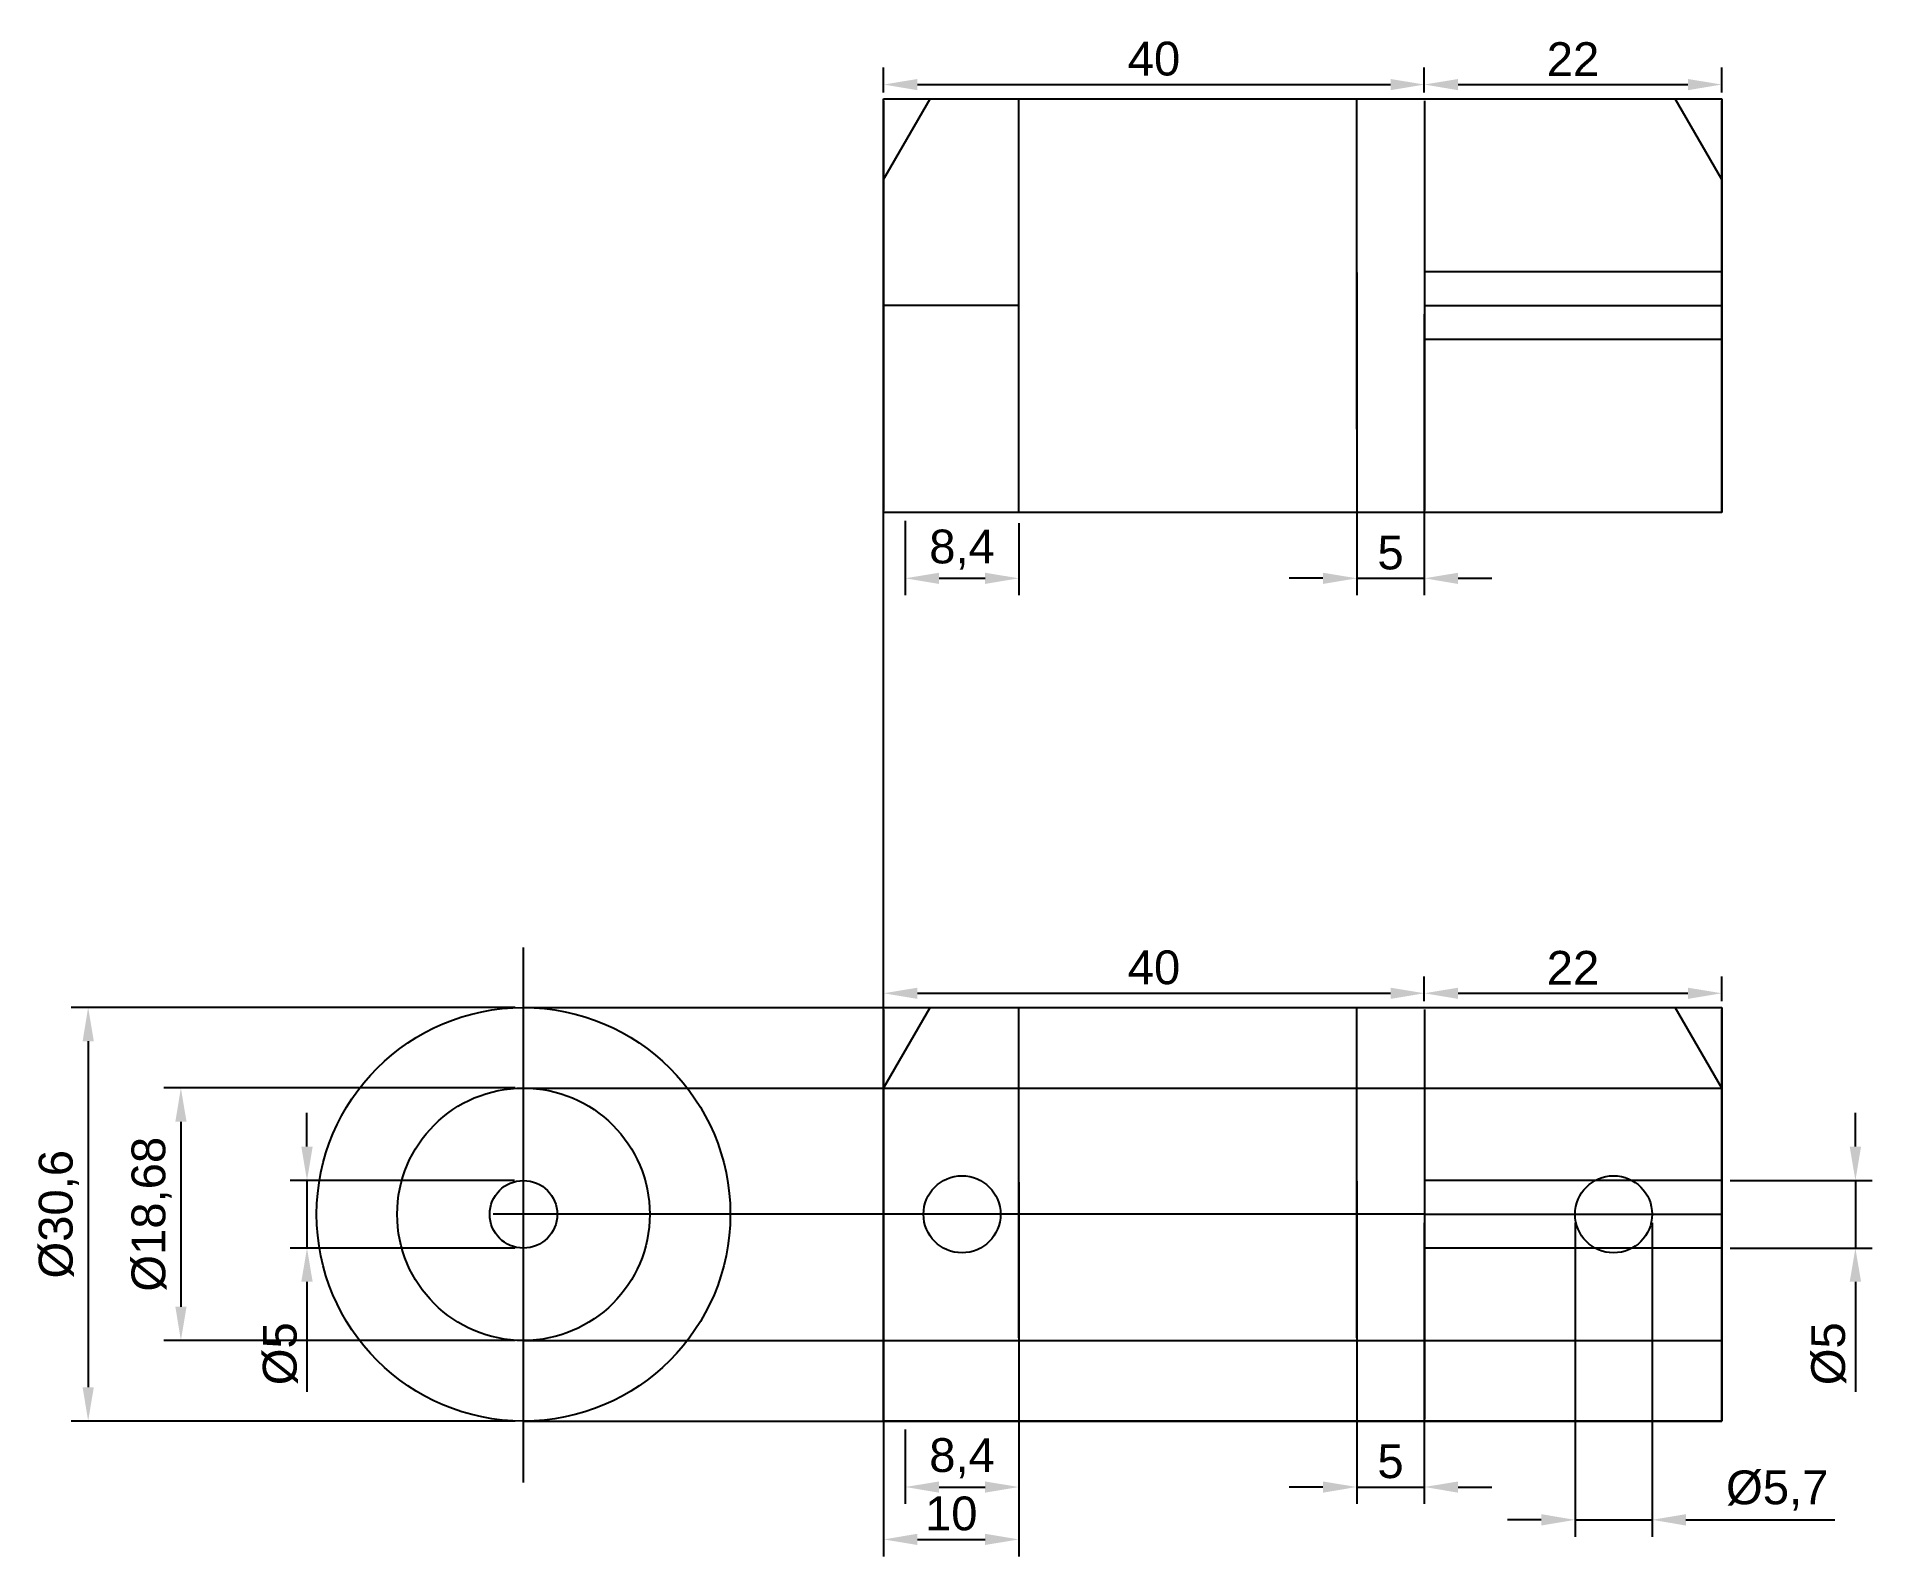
# Model space of a CAD drawing. Header units: millimetres. Extents: x 258 to 394, y 138 to 250.
import ezdxf

# ---------------------------------------------------------------- set-up
doc = ezdxf.new("R2010")
doc.units = ezdxf.units.MM
doc.styles.get("Standard").update_dxf_attribs({"font": 'arial.ttf'})
doc.dimstyles.new('ISO-25', dxfattribs={"dimtxt": 2.5, "dimasz": 2.5, "dimexe": 1.25, "dimexo": 0.625, "dimtad": 1, "dimtxsty": 'Standard', "dimcen": 2.5, "dimadec": 0, "dimazin": 0, "dimtfac": 1, "dimtmove": 0, "dimatfit": 3, "dimfxl": 1, "dimarcsym": 0})

# ---------------------------------------------------------------- blocks, each defined once
blk = doc.blocks.new('*D1')
at = {"color": 0, "lineweight": -2, "transparency": 16777216}
for p, q in [((320.62, 178.58), (320.62, 180.41)), ((360.62, 178.58), (360.62, 180.41)), ((323.12, 179.16), (358.12, 179.16))]:
    blk.add_line(p, q, dxfattribs=at)
at = {"color": 0, "transparency": 16777216}
for points in [[(323.12, 179.57), (323.12, 178.74), (320.62, 179.16)], [(358.12, 179.57), (358.12, 178.74), (360.62, 179.16)]]:
    blk.add_solid(points, dxfattribs=at)
at = {"layer": 'Defpoints', "color": 0, "transparency": 16777216}
for p in [(320.62, 177.96), (360.62, 179.16), (360.62, 177.96)]:
    blk.add_point(p, dxfattribs=at)
at = {"color": 0, "transparency": 16777216, "insert": (340.62, 181.06), "char_height": 2.5, "attachment_point": 5}
blk.add_mtext('40', dxfattribs=at)
blk = doc.blocks.new('*D2')
at = {"color": 0, "lineweight": -2, "transparency": 16777216}
for p, q in [((360.62, 178.58), (360.62, 180.41)), ((382.62, 178.58), (382.62, 180.41)), ((363.12, 179.16), (380.12, 179.16))]:
    blk.add_line(p, q, dxfattribs=at)
at = {"color": 0, "transparency": 16777216}
for points in [[(363.12, 179.57), (363.12, 178.74), (360.62, 179.16)], [(380.12, 179.57), (380.12, 178.74), (382.62, 179.16)]]:
    blk.add_solid(points, dxfattribs=at)
at = {"layer": 'Defpoints', "color": 0, "transparency": 16777216}
for p in [(360.62, 177.96), (382.62, 179.16), (382.62, 177.96)]:
    blk.add_point(p, dxfattribs=at)
at = {"color": 0, "transparency": 16777216, "insert": (371.62, 181.04), "char_height": 2.5, "attachment_point": 5}
blk.add_mtext('22', dxfattribs=at)
blk = doc.blocks.new('*D4')
at = {"color": 0, "lineweight": -2, "transparency": 16777216}
for p, q in [((330.62, 165.19), (330.62, 137.5)), ((320.62, 162.18), (320.62, 137.5)), ((323.12, 138.75), (328.12, 138.75))]:
    blk.add_line(p, q, dxfattribs=at)
at = {"color": 0, "transparency": 16777216}
for points in [[(323.12, 139.17), (323.12, 138.34), (320.62, 138.75)], [(328.12, 139.17), (328.12, 138.34), (330.62, 138.75)]]:
    blk.add_solid(points, dxfattribs=at)
at = {"layer": 'Defpoints', "color": 0, "transparency": 16777216}
for p in [(330.62, 165.81), (320.62, 162.81), (330.62, 138.75)]:
    blk.add_point(p, dxfattribs=at)
at = {"color": 0, "transparency": 16777216, "insert": (325.62, 140.66), "char_height": 2.5, "attachment_point": 5}
blk.add_mtext('10', dxfattribs=at)
blk = doc.blocks.new('*D5')
at = {"color": 0, "lineweight": -2, "transparency": 16777216}
for p, q in [((355.62, 165.26), (355.62, 141.38)), ((360.62, 162.18), (360.62, 141.38)), ((353.12, 142.63), (350.62, 142.63)), ((355.62, 142.63), (360.62, 142.63)), ((363.12, 142.63), (365.62, 142.63))]:
    blk.add_line(p, q, dxfattribs=at)
at = {"color": 0, "transparency": 16777216}
for points in [[(353.12, 143.04), (353.12, 142.21), (355.62, 142.63)], [(363.12, 143.04), (363.12, 142.21), (360.62, 142.63)]]:
    blk.add_solid(points, dxfattribs=at)
at = {"layer": 'Defpoints', "color": 0, "transparency": 16777216}
for p in [(355.62, 165.89), (360.62, 162.81), (360.62, 142.63)]:
    blk.add_point(p, dxfattribs=at)
at = {"color": 0, "transparency": 16777216, "insert": (358.12, 144.52), "char_height": 2.5, "attachment_point": 5}
blk.add_mtext('5', dxfattribs=at)
blk = doc.blocks.new('*D8')
at = {"color": 0, "lineweight": -2, "transparency": 16777216}
for p, q in [((371.77, 162.18), (371.77, 138.95)), ((377.47, 162.18), (377.47, 138.95)), ((369.27, 140.2), (366.77, 140.2)), ((371.77, 140.2), (377.47, 140.2)), ((379.97, 140.2), (390.99, 140.2))]:
    blk.add_line(p, q, dxfattribs=at)
at = {"color": 0, "transparency": 16777216}
for points in [[(369.27, 140.62), (369.27, 139.78), (371.77, 140.2)], [(379.97, 140.62), (379.97, 139.78), (377.47, 140.2)]]:
    blk.add_solid(points, dxfattribs=at)
at = {"layer": 'Defpoints', "color": 0, "transparency": 16777216}
for p in [(371.77, 162.81), (377.47, 162.81), (377.47, 140.2)]:
    blk.add_point(p, dxfattribs=at)
at = {"color": 0, "transparency": 16777216, "insert": (386.73, 142.37), "char_height": 2.5, "attachment_point": 5}
blk.add_mtext('%%C5,7', dxfattribs=at)
blk = doc.blocks.new('*D9')
at = {"color": 0, "lineweight": -2, "transparency": 16777216}
for p, q in [((277.96, 167.81), (277.96, 170.31)), ((293.32, 165.31), (276.71, 165.31)), ((277.96, 165.31), (277.96, 160.31)), ((293.35, 160.31), (276.71, 160.31)), ((277.96, 157.81), (277.96, 149.68))]:
    blk.add_line(p, q, dxfattribs=at)
at = {"color": 0, "transparency": 16777216}
for points in [[(277.54, 167.81), (278.38, 167.81), (277.96, 165.31)], [(277.54, 157.81), (278.38, 157.81), (277.96, 160.31)]]:
    blk.add_solid(points, dxfattribs=at)
at = {"layer": 'Defpoints', "color": 0, "transparency": 16777216}
for p in [(293.94, 165.31), (277.96, 160.31), (293.97, 160.31)]:
    blk.add_point(p, dxfattribs=at)
at = {"color": 0, "transparency": 16777216, "insert": (275.99, 152.49), "char_height": 2.5, "attachment_point": 5, "rotation": 90}
blk.add_mtext('%%C5', dxfattribs=at)
blk = doc.blocks.new('*D10')
at = {"color": 0, "lineweight": -2, "transparency": 16777216}
for p, q in [((293.35, 172.15), (267.38, 172.15)), ((268.63, 169.65), (268.63, 155.97)), ((293.35, 153.47), (267.38, 153.47))]:
    blk.add_line(p, q, dxfattribs=at)
at = {"color": 0, "transparency": 16777216}
for points in [[(268.22, 169.65), (269.05, 169.65), (268.63, 172.15)], [(268.22, 155.97), (269.05, 155.97), (268.63, 153.47)]]:
    blk.add_solid(points, dxfattribs=at)
at = {"layer": 'Defpoints', "color": 0, "transparency": 16777216}
for p in [(293.97, 172.15), (268.63, 153.47), (293.97, 153.47)]:
    blk.add_point(p, dxfattribs=at)
at = {"color": 0, "transparency": 16777216, "insert": (266.46, 162.81), "char_height": 2.5, "attachment_point": 5, "rotation": 90}
blk.add_mtext('%%C18,68', dxfattribs=at)
blk = doc.blocks.new('*D11')
at = {"color": 0, "lineweight": -2, "transparency": 16777216}
for p, q in [((293.35, 178.11), (260.52, 178.11)), ((261.77, 175.61), (261.77, 150.01)), ((293.35, 147.51), (260.52, 147.51))]:
    blk.add_line(p, q, dxfattribs=at)
at = {"color": 0, "transparency": 16777216}
for points in [[(261.36, 175.61), (262.19, 175.61), (261.77, 178.11)], [(261.36, 150.01), (262.19, 150.01), (261.77, 147.51)]]:
    blk.add_solid(points, dxfattribs=at)
at = {"layer": 'Defpoints', "color": 0, "transparency": 16777216}
for p in [(293.97, 178.11), (261.77, 147.51), (293.97, 147.51)]:
    blk.add_point(p, dxfattribs=at)
at = {"color": 0, "transparency": 16777216, "insert": (259.6, 162.81), "char_height": 2.5, "attachment_point": 5, "rotation": 90}
blk.add_mtext('%%C30,6', dxfattribs=at)
blk = doc.blocks.new('*D12')
at = {"color": 0, "lineweight": -2, "transparency": 16777216}
for p, q in [((322.22, 146.88), (322.22, 141.38)), ((330.62, 146.72), (330.62, 141.38)), ((324.72, 142.63), (328.12, 142.63))]:
    blk.add_line(p, q, dxfattribs=at)
at = {"color": 0, "transparency": 16777216}
for points in [[(324.72, 143.04), (324.72, 142.21), (322.22, 142.63)], [(328.12, 143.04), (328.12, 142.21), (330.62, 142.63)]]:
    blk.add_solid(points, dxfattribs=at)
at = {"layer": 'Defpoints', "color": 0, "transparency": 16777216}
for p in [(322.22, 147.51), (330.62, 147.34), (330.62, 142.63)]:
    blk.add_point(p, dxfattribs=at)
at = {"color": 0, "transparency": 16777216, "insert": (326.42, 144.76), "char_height": 2.5, "attachment_point": 5}
blk.add_mtext('8,4', dxfattribs=at)
blk = doc.blocks.new('*D13')
at = {"color": 0, "lineweight": -2, "transparency": 16777216}
for p, q in [((392.51, 167.81), (392.51, 170.31)), ((383.25, 165.31), (393.76, 165.31)), ((392.51, 165.31), (392.51, 160.31)), ((383.25, 160.31), (393.76, 160.31)), ((392.51, 157.81), (392.51, 149.68))]:
    blk.add_line(p, q, dxfattribs=at)
at = {"color": 0, "transparency": 16777216}
for points in [[(392.09, 167.81), (392.93, 167.81), (392.51, 165.31)], [(392.09, 157.81), (392.93, 157.81), (392.51, 160.31)]]:
    blk.add_solid(points, dxfattribs=at)
at = {"layer": 'Defpoints', "color": 0, "transparency": 16777216}
for p in [(382.62, 165.31), (382.62, 160.31), (392.51, 160.31)]:
    blk.add_point(p, dxfattribs=at)
at = {"color": 0, "transparency": 16777216, "insert": (390.54, 152.49), "char_height": 2.5, "attachment_point": 5, "rotation": 90}
blk.add_mtext('%%C5', dxfattribs=at)
blk = doc.blocks.new('*D19')
at = {"color": 0, "lineweight": -2, "transparency": 16777216}
for p, q in [((320.62, 245.81), (320.62, 247.64)), ((360.62, 245.81), (360.62, 247.64)), ((323.12, 246.39), (358.12, 246.39))]:
    blk.add_line(p, q, dxfattribs=at)
at = {"color": 0, "transparency": 16777216}
for points in [[(323.12, 246.8), (323.12, 245.97), (320.62, 246.39)], [(358.12, 246.8), (358.12, 245.97), (360.62, 246.39)]]:
    blk.add_solid(points, dxfattribs=at)
at = {"layer": 'Defpoints', "color": 0, "transparency": 16777216}
for p in [(360.62, 246.39), (320.62, 245.18), (360.62, 245.18)]:
    blk.add_point(p, dxfattribs=at)
at = {"color": 0, "transparency": 16777216, "insert": (340.62, 248.29), "char_height": 2.5, "attachment_point": 5}
blk.add_mtext('40', dxfattribs=at)
blk = doc.blocks.new('*D20')
at = {"color": 0, "lineweight": -2, "transparency": 16777216}
for p, q in [((360.62, 245.81), (360.62, 247.64)), ((382.62, 245.81), (382.62, 247.64)), ((363.12, 246.39), (380.12, 246.39))]:
    blk.add_line(p, q, dxfattribs=at)
at = {"color": 0, "transparency": 16777216}
for points in [[(363.12, 246.8), (363.12, 245.97), (360.62, 246.39)], [(380.12, 246.8), (380.12, 245.97), (382.62, 246.39)]]:
    blk.add_solid(points, dxfattribs=at)
at = {"layer": 'Defpoints', "color": 0, "transparency": 16777216}
for p in [(382.62, 246.39), (360.62, 245.18), (382.62, 245.18)]:
    blk.add_point(p, dxfattribs=at)
at = {"color": 0, "transparency": 16777216, "insert": (371.62, 248.27), "char_height": 2.5, "attachment_point": 5}
blk.add_mtext('22', dxfattribs=at)
blk = doc.blocks.new('*D21')
at = {"color": 0, "lineweight": -2, "transparency": 16777216}
for p, q in [((355.62, 232.49), (355.62, 208.61)), ((360.62, 229.41), (360.62, 208.61)), ((353.12, 209.86), (350.62, 209.86)), ((355.62, 209.86), (360.62, 209.86)), ((363.12, 209.86), (365.62, 209.86))]:
    blk.add_line(p, q, dxfattribs=at)
at = {"color": 0, "transparency": 16777216}
for points in [[(353.12, 210.27), (353.12, 209.44), (355.62, 209.86)], [(363.12, 210.27), (363.12, 209.44), (360.62, 209.86)]]:
    blk.add_solid(points, dxfattribs=at)
at = {"layer": 'Defpoints', "color": 0, "transparency": 16777216}
for p in [(355.62, 233.11), (360.62, 230.03), (360.62, 209.86)]:
    blk.add_point(p, dxfattribs=at)
at = {"color": 0, "transparency": 16777216, "insert": (358.12, 211.75), "char_height": 2.5, "attachment_point": 5}
blk.add_mtext('5', dxfattribs=at)
blk = doc.blocks.new('*D18')
at = {"color": 0, "lineweight": -2, "transparency": 16777216}
for p, q in [((322.22, 214.11), (322.22, 208.61)), ((330.62, 213.95), (330.62, 208.61)), ((324.72, 209.86), (328.12, 209.86))]:
    blk.add_line(p, q, dxfattribs=at)
at = {"color": 0, "transparency": 16777216}
for points in [[(324.72, 210.27), (324.72, 209.44), (322.22, 209.86)], [(328.12, 210.27), (328.12, 209.44), (330.62, 209.86)]]:
    blk.add_solid(points, dxfattribs=at)
at = {"layer": 'Defpoints', "color": 0, "transparency": 16777216}
for p in [(322.22, 214.73), (330.62, 214.57), (330.62, 209.86)]:
    blk.add_point(p, dxfattribs=at)
at = {"color": 0, "transparency": 16777216, "insert": (326.42, 211.98), "char_height": 2.5, "attachment_point": 5}
blk.add_mtext('8,4', dxfattribs=at)

msp = doc.modelspace()

# ---------------------------------------------------------------- linework, layer by layer
for p, q in [((320.621, 245.335), (382.621, 245.335)), ((320.621, 214.735), (320.621, 245.335)), ((320.621, 239.375), (324.053, 245.335)), ((320.621, 245.185), (320.621, 214.885)), ((322.216, 245.335), (330.621, 245.335)), ((330.621, 214.735), (330.621, 245.335)), ((355.621, 220.895), (355.621, 245.335)), ((360.621, 245.185), (360.621, 214.885)), ((382.621, 239.375), (379.189, 245.335)), ((382.621, 245.335), (382.621, 214.735)), ((382.621, 214.735), (382.621, 245.185)), ((382.621, 232.535), (360.621, 232.535)), ((330.621, 230.035), (320.621, 230.035)), ((360.621, 230.035), (371.621, 230.035)), ((371.621, 230.035), (382.621, 230.035)), ((382.621, 227.535), (360.621, 227.535)), ((382.621, 214.735), (320.621, 214.735)), ((320.621, 177.956), (320.621, 214.735)), ((293.974, 142.959), (293.974, 182.543)), ((293.974, 178.106), (382.621, 178.106)), ((320.621, 178.106), (382.621, 178.106)), ((320.621, 147.506), (320.621, 178.106)), ((320.621, 172.146), (324.053, 178.106)), ((320.621, 177.956), (320.621, 147.656)), ((322.216, 178.106), (330.621, 178.106)), ((330.621, 153.666), (330.621, 178.106)), ((355.621, 153.666), (355.621, 178.106)), ((360.621, 177.956), (360.621, 147.656)), ((382.621, 172.146), (379.189, 178.106)), ((382.621, 178.106), (382.621, 147.506)), ((382.621, 147.506), (382.621, 177.956)), ((293.974, 172.146), (382.621, 172.146)), ((382.621, 165.306), (360.621, 165.306)), ((360.621, 162.806), (291.724, 162.806)), ((330.621, 162.806), (320.621, 162.806)), ((360.621, 162.806), (371.621, 162.806)), ((371.621, 162.806), (382.621, 162.806)), ((382.621, 160.306), (360.621, 160.306)), ((293.974, 153.466), (382.621, 153.466)), ((293.974, 147.506), (382.621, 147.506)), ((382.621, 147.506), (320.621, 147.506))]:
    msp.add_line(p, q)
for centre, radius in [((293.974, 162.806), 15.3), ((293.974, 162.806), 9.34), ((293.974, 162.806), 2.5), ((326.418, 162.806), 2.85), ((374.621, 162.806), 2.85)]:
    msp.add_circle(centre, radius)

# ---------------------------------------------------------------- dimensions: what is measured, and where the dimension line sits
for base, p1, p2, picture, middle in [((360.621, 246.386), (320.621, 245.185), (360.621, 245.185), '*D19', (340.621, 248.288)), ((382.621, 246.386), (360.621, 245.185), (382.621, 245.185), '*D20', (371.621, 248.267)), ((360.621, 209.856), (355.621, 233.115), (360.621, 230.035), '*D21', (358.121, 211.752)), ((360.621, 179.157), (320.621, 177.956), (360.621, 177.956), '*D1', (340.621, 181.059)), ((382.621, 179.157), (360.621, 177.956), (382.621, 177.956), '*D2', (371.621, 181.037)), ((360.621, 142.626), (355.621, 165.886), (360.621, 162.806), '*D5', (358.121, 144.523))]:
    dim = msp.add_linear_dim(base=base, p1=p1, p2=p2, dimstyle='ISO-25')
    dim.commit()
    dim.dimension.update_dxf_attribs({"geometry": picture, "text_midpoint": middle})
for base, p1, p2, picture, middle in [((330.6208, 209.8573), (322.2162, 214.7349), (330.6208, 214.574), '*D18', (326.4185, 209.8573)), ((330.621, 138.754), (320.621, 162.806), (330.621, 165.811), '*D4', (325.621, 138.754)), ((330.6208, 142.6279), (322.2162, 147.5056), (330.6208, 147.3446), '*D12', (326.4185, 142.6279))]:
    dim = msp.add_linear_dim(base=base, p1=p1, p2=p2, dimstyle='ISO-25')
    dim.commit()
    dim.dimension.update_dxf_attribs({"geometry": picture, "text_midpoint": middle, "dimtype": 160})
for base, p1, p2, picture, middle in [((261.773, 147.506), (293.974, 178.106), (293.974, 147.506), '*D11', (259.605, 162.806)), ((268.632, 153.466), (293.974, 172.146), (293.974, 153.466), '*D10', (266.463, 162.806)), ((277.96, 160.306), (293.943, 165.305), (293.974, 160.306), '*D9', (275.989, 152.492)), ((392.51, 160.306), (382.621, 165.306), (382.621, 160.306), '*D13', (390.538, 152.492))]:
    dim = msp.add_linear_dim(base=base, p1=p1, p2=p2, angle=90, text='%%C<>', dimstyle='ISO-25')
    dim.commit()
    dim.dimension.update_dxf_attribs({"geometry": picture, "text_midpoint": middle})
dim = msp.add_linear_dim(base=(377.471, 140.199), p1=(371.771, 162.806), p2=(377.471, 162.806), text='%%C<>', dimstyle='ISO-25')
dim.commit()
dim.dimension.update_dxf_attribs({"geometry": '*D8', "text_midpoint": (386.732, 142.367)})

doc.saveas('drawing.dxf')
